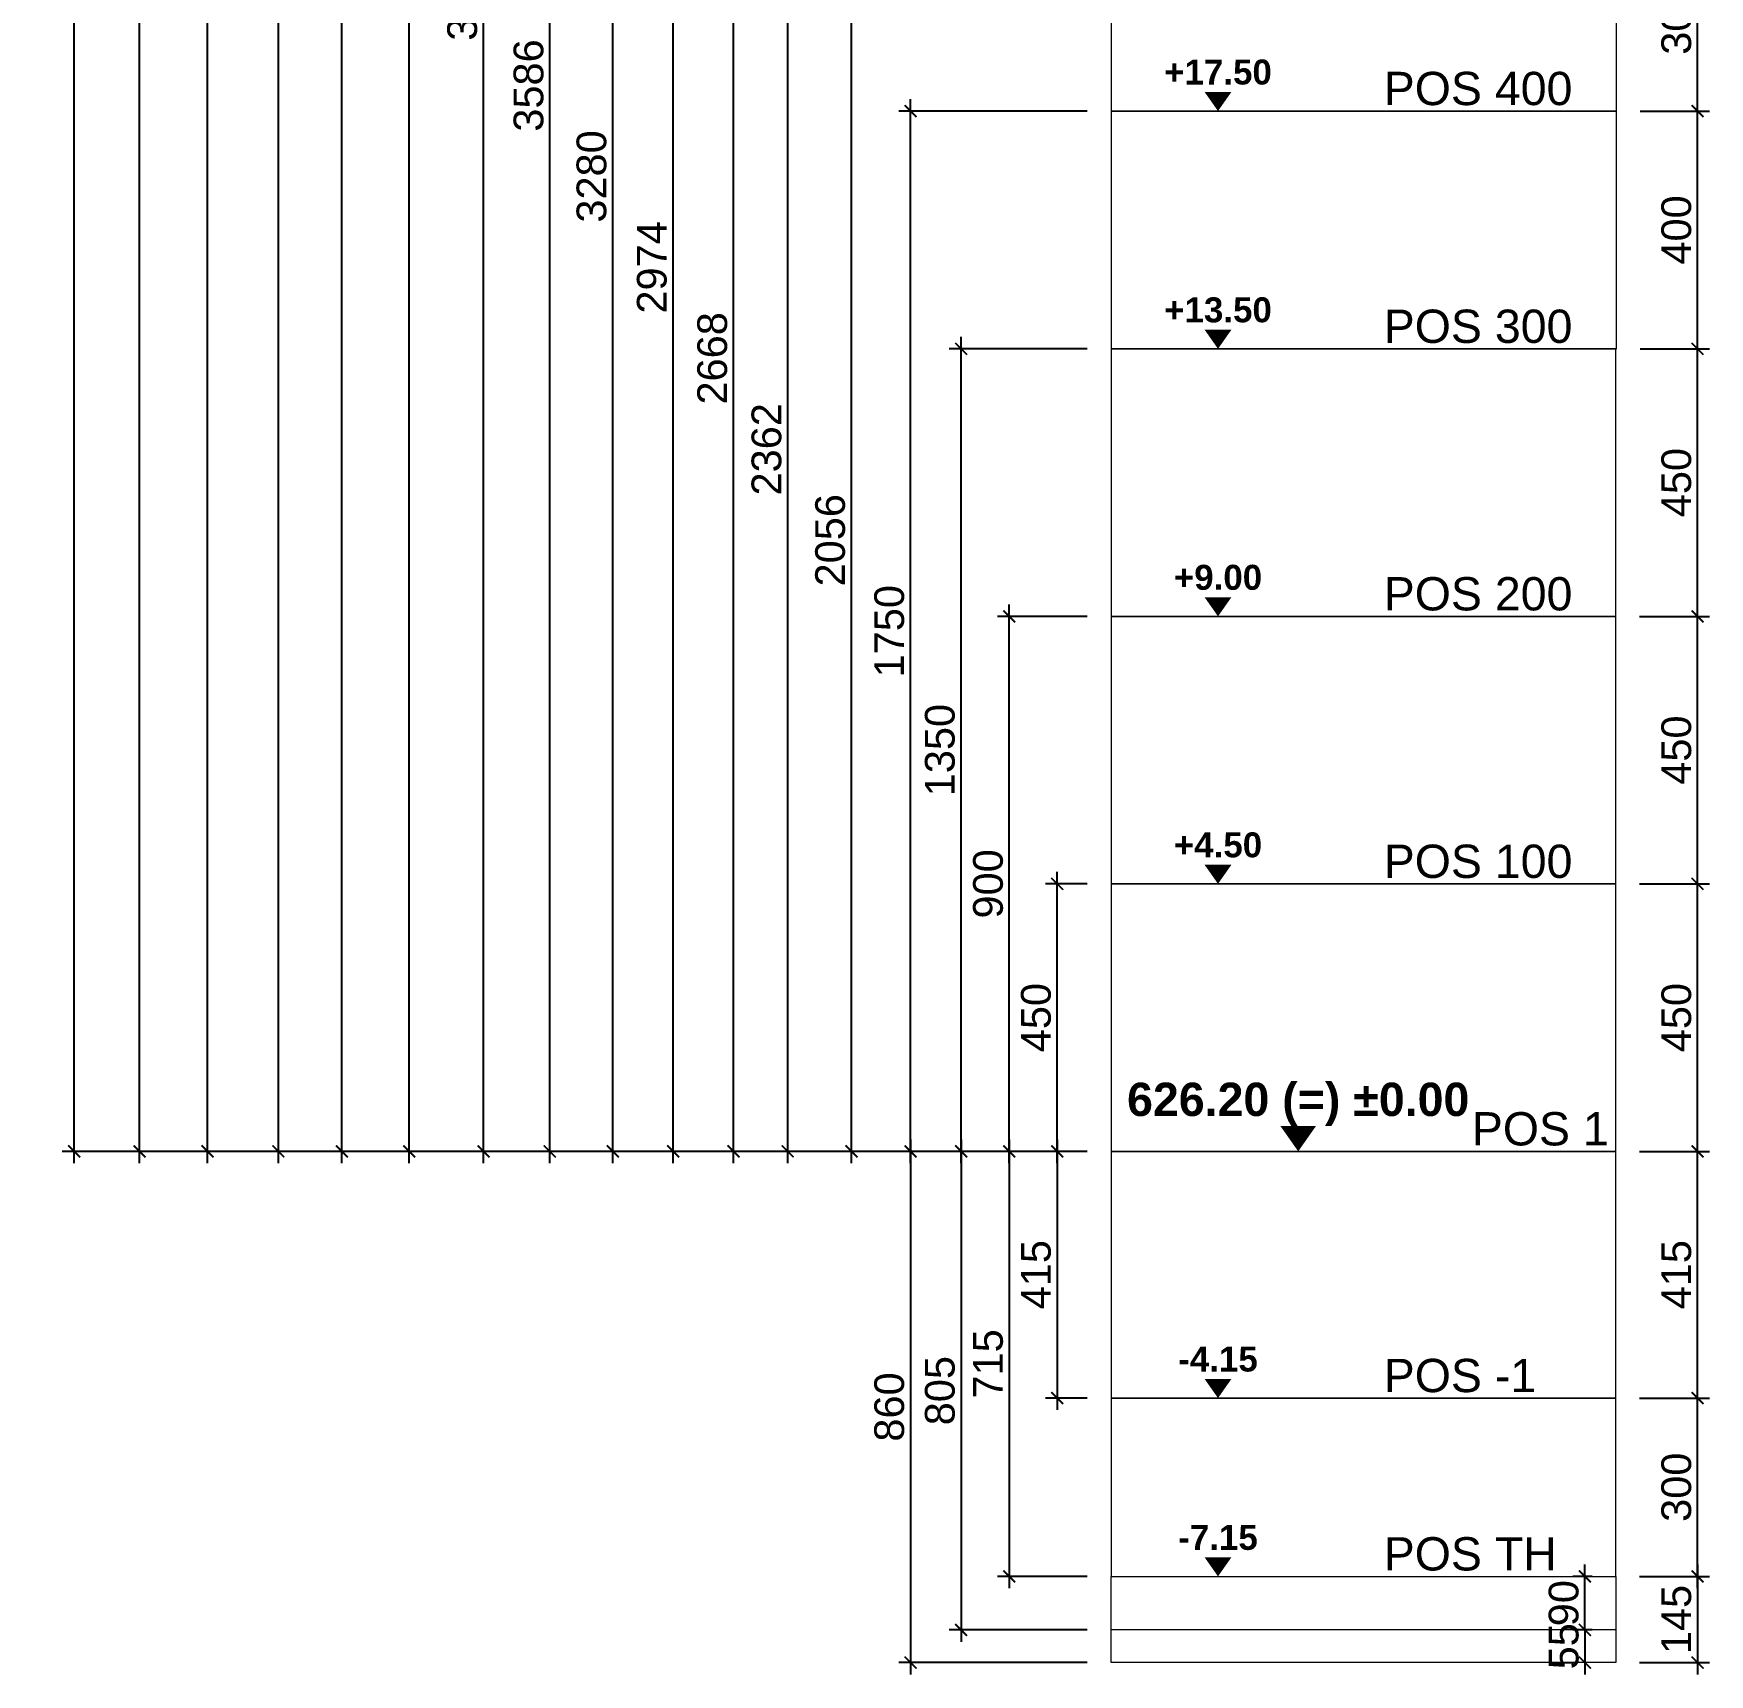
# Model space of a CAD drawing. Header units: centimetres. Extents: x 44492 to 51989, y -55338 to -48245.
# Drawn here: x 44492 to 47310, y -55089 to -52329 of the extents above; entities that cross this region are included whole.
import ezdxf
from ezdxf.enums import TextEntityAlignment as Align

# ---------------------------------------------------------------- set-up
doc = ezdxf.new("R2010")
doc.units = ezdxf.units.CM
doc.header["$LTSCALE"] = 50
doc.header["$MEASUREMENT"] = 0
doc.linetypes.add('CONTINU', pattern=[0])
doc.layers.get('0').update_dxf_attribs({"color": 8})
doc.layers.add('ACITOP', color=214, linetype='Continuous', lineweight=18)
for name, color, linetype in [('BETON COUPE', 3, 'CONTINU'), ('COTE 50ème', 1, 'Continuous'), ('NIVEAU', 170, 'Continuous'), ('text', 159, 'Continuous')]:
    doc.layers.add(name, color=color, linetype=linetype)
doc.styles.add('3.ABEA 1-50', font='arial.ttf', dxfattribs={"height": 12.5})
doc.styles.add('SMA_TEXT_1.200', font='arial.ttf', dxfattribs={"height": 50})
doc.styles.add('style2', font='arialbd.ttf', dxfattribs={"height": 20})
doc.dimstyles.new('SMA_1.200', dxfattribs={"dimscale": 20, "dimtxt": 50, "dimasz": 1, "dimexe": 1, "dimexo": 2, "dimgap": 0.5, "dimtad": 1, "dimdec": 1, "dimrnd": 0.5, "dimdsep": 46, "dimtxsty": 'SMA_TEXT_1.200', "dimblk": 'ARCHTICK', "dimcen": 10, "dimdle": 1, "dimadec": 0, "dimazin": 2, "dimtfac": 1, "dimtdec": 1, "dimtix": 1, "dimtmove": 2, "dimatfit": 3, "dimfxl": 1, "dimtolj": 1, "dimtzin": 0, "dimarcsym": 0})

# ---------------------------------------------------------------- blocks, each defined once
blk = doc.blocks.new('NIVEAU 50')
blk.add_lwpolyline([(0, 0, 0, 15, 0), (0, 10.68, 5, 5, 0)], format="xyseb")
blk = doc.blocks.new('_ArchTick')
at = {"color": 0, "linetype": 'ByBlock', "const_width": 0.15}
blk.add_lwpolyline([(-0.5, -0.5), (0.5, 0.5)], dxfattribs=at)
blk = doc.blocks.new('*D912')
at = {"layer": 'COTE 50ème', "color": 0, "lineweight": -2, "ltscale": 0.5, "transparency": 16777216}
for p, q in [((47192.9, -54624.5), (47310.4, -54624.5)), ((47290.4, -54944.5), (47290.4, -54604.5)), ((47192.9, -54924.5), (47310.4, -54924.5))]:
    blk.add_line(p, q, dxfattribs=at)
at = {"layer": 'Defpoints', "color": 0, "ltscale": 0.5, "transparency": 16777216}
for p in [(47152.9, -54624.5), (47290.4, -54624.5), (47152.9, -54924.5)]:
    blk.add_point(p, dxfattribs=at)
at = {"layer": 'COTE 50ème', "color": 0, "lineweight": -2, "ltscale": 0.5, "transparency": 16777216, "xscale": 20, "yscale": 20, "zscale": 20}
for p, rotation in [((47290.4, -54624.5), 90), ((47290.4, -54924.5), 270)]:
    blk.add_blockref('_ArchTick', p, dxfattribs=dict(at, rotation=rotation))
at = {"layer": 'COTE 50ème', "color": 0, "ltscale": 0.5, "transparency": 16777216, "insert": (47254.9, -54774.5), "char_height": 50, "attachment_point": 5, "rotation": 90, "style": 'SMA_TEXT_1.200'}
blk.add_mtext('\\A1;300', dxfattribs=at)
blk = doc.blocks.new('*D913')
at = {"layer": 'COTE 50ème', "color": 0, "lineweight": -2, "ltscale": 0.5, "transparency": 16777216}
for p, q in [((47290.4, -54644.5), (47290.4, -54189.5)), ((47192.9, -54209.5), (47310.4, -54209.5)), ((47192.9, -54624.5), (47310.4, -54624.5))]:
    blk.add_line(p, q, dxfattribs=at)
at = {"layer": 'Defpoints', "color": 0, "ltscale": 0.5, "transparency": 16777216}
for p in [(47152.9, -54209.5), (47290.4, -54209.5), (47152.9, -54624.5)]:
    blk.add_point(p, dxfattribs=at)
at = {"layer": 'COTE 50ème', "color": 0, "lineweight": -2, "ltscale": 0.5, "transparency": 16777216, "xscale": 20, "yscale": 20, "zscale": 20}
for p, rotation in [((47290.4, -54209.5), 90), ((47290.4, -54624.5), 270)]:
    blk.add_blockref('_ArchTick', p, dxfattribs=dict(at, rotation=rotation))
at = {"layer": 'COTE 50ème', "color": 0, "ltscale": 0.5, "transparency": 16777216, "insert": (47254.9, -54417), "char_height": 50, "attachment_point": 5, "rotation": 90, "style": 'SMA_TEXT_1.200'}
blk.add_mtext('\\A1;415', dxfattribs=at)
blk = doc.blocks.new('*D914')
at = {"layer": 'COTE 50ème', "color": 0, "lineweight": -2, "ltscale": 0.5, "transparency": 16777216}
for p, q in [((47290.4, -54229.5), (47290.4, -53739.5)), ((47192.9, -53759.5), (47310.4, -53759.5)), ((47192.9, -54209.5), (47310.4, -54209.5))]:
    blk.add_line(p, q, dxfattribs=at)
at = {"layer": 'Defpoints', "color": 0, "ltscale": 0.5, "transparency": 16777216}
for p in [(47152.9, -53759.5), (47290.4, -53759.5), (47152.9, -54209.5)]:
    blk.add_point(p, dxfattribs=at)
at = {"layer": 'COTE 50ème', "color": 0, "lineweight": -2, "ltscale": 0.5, "transparency": 16777216, "xscale": 20, "yscale": 20, "zscale": 20}
for p, rotation in [((47290.4, -53759.5), 90), ((47290.4, -54209.5), 270)]:
    blk.add_blockref('_ArchTick', p, dxfattribs=dict(at, rotation=rotation))
at = {"layer": 'COTE 50ème', "color": 0, "ltscale": 0.5, "transparency": 16777216, "insert": (47254.9, -53984.5), "char_height": 50, "attachment_point": 5, "rotation": 90, "style": 'SMA_TEXT_1.200'}
blk.add_mtext('\\A1;450', dxfattribs=at)
blk = doc.blocks.new('*D915')
at = {"layer": 'COTE 50ème', "color": 0, "lineweight": -2, "ltscale": 0.5, "transparency": 16777216}
for p, q in [((47290.4, -53779.5), (47290.4, -53289.5)), ((47192.9, -53309.5), (47310.4, -53309.5)), ((47192.9, -53759.5), (47310.4, -53759.5))]:
    blk.add_line(p, q, dxfattribs=at)
at = {"layer": 'Defpoints', "color": 0, "ltscale": 0.5, "transparency": 16777216}
for p in [(47152.9, -53309.5), (47290.4, -53309.5), (47152.9, -53759.5)]:
    blk.add_point(p, dxfattribs=at)
at = {"layer": 'COTE 50ème', "color": 0, "lineweight": -2, "ltscale": 0.5, "transparency": 16777216, "xscale": 20, "yscale": 20, "zscale": 20}
for p, rotation in [((47290.4, -53309.5), 90), ((47290.4, -53759.5), 270)]:
    blk.add_blockref('_ArchTick', p, dxfattribs=dict(at, rotation=rotation))
at = {"layer": 'COTE 50ème', "color": 0, "ltscale": 0.5, "transparency": 16777216, "insert": (47254.9, -53534.5), "char_height": 50, "attachment_point": 5, "rotation": 90, "style": 'SMA_TEXT_1.200'}
blk.add_mtext('\\A1;450', dxfattribs=at)
blk = doc.blocks.new('*D916')
at = {"layer": 'COTE 50ème', "color": 0, "lineweight": -2, "ltscale": 0.5, "transparency": 16777216}
for p, q in [((47290.4, -53329.5), (47290.4, -52839.5)), ((47193.9, -52859.5), (47310.4, -52859.5)), ((47192.9, -53309.5), (47310.4, -53309.5))]:
    blk.add_line(p, q, dxfattribs=at)
at = {"layer": 'Defpoints', "color": 0, "ltscale": 0.5, "transparency": 16777216}
for p in [(47153.9, -52859.5), (47290.4, -52859.5), (47152.9, -53309.5)]:
    blk.add_point(p, dxfattribs=at)
at = {"layer": 'COTE 50ème', "color": 0, "lineweight": -2, "ltscale": 0.5, "transparency": 16777216, "xscale": 20, "yscale": 20, "zscale": 20}
for p, rotation in [((47290.4, -52859.5), 90), ((47290.4, -53309.5), 270)]:
    blk.add_blockref('_ArchTick', p, dxfattribs=dict(at, rotation=rotation))
at = {"layer": 'COTE 50ème', "color": 0, "ltscale": 0.5, "transparency": 16777216, "insert": (47254.9, -53084.5), "char_height": 50, "attachment_point": 5, "rotation": 90, "style": 'SMA_TEXT_1.200'}
blk.add_mtext('\\A1;450', dxfattribs=at)
blk = doc.blocks.new('*D917')
at = {"layer": 'COTE 50ème', "color": 0, "lineweight": -2, "ltscale": 0.5, "transparency": 16777216}
for p, q in [((47290.4, -52879.5), (47290.4, -52439.5)), ((47193.9, -52459.5), (47310.4, -52459.5)), ((47193.9, -52859.5), (47310.4, -52859.5))]:
    blk.add_line(p, q, dxfattribs=at)
at = {"layer": 'Defpoints', "color": 0, "ltscale": 0.5, "transparency": 16777216}
for p in [(47153.9, -52459.5), (47290.4, -52459.5), (47153.9, -52859.5)]:
    blk.add_point(p, dxfattribs=at)
at = {"layer": 'COTE 50ème', "color": 0, "lineweight": -2, "ltscale": 0.5, "transparency": 16777216, "xscale": 20, "yscale": 20, "zscale": 20}
for p, rotation in [((47290.4, -52459.5), 90), ((47290.4, -52859.5), 270)]:
    blk.add_blockref('_ArchTick', p, dxfattribs=dict(at, rotation=rotation))
at = {"layer": 'COTE 50ème', "color": 0, "ltscale": 0.5, "transparency": 16777216, "insert": (47254.9, -52659.5), "char_height": 50, "attachment_point": 5, "rotation": 90, "style": 'SMA_TEXT_1.200'}
blk.add_mtext('\\A1;400', dxfattribs=at)
blk = doc.blocks.new('*D918')
at = {"layer": 'COTE 50ème', "color": 0, "lineweight": -2, "ltscale": 0.5, "transparency": 16777216}
for p, q in [((47290.4, -52479.5), (47290.4, -52133.5)), ((47193.9, -52153.5), (47310.4, -52153.5)), ((47193.9, -52459.5), (47310.4, -52459.5))]:
    blk.add_line(p, q, dxfattribs=at)
at = {"layer": 'Defpoints', "color": 0, "ltscale": 0.5, "transparency": 16777216}
for p in [(47153.9, -52153.5), (47290.4, -52153.5), (47153.9, -52459.5)]:
    blk.add_point(p, dxfattribs=at)
at = {"layer": 'COTE 50ème', "color": 0, "lineweight": -2, "ltscale": 0.5, "transparency": 16777216, "xscale": 20, "yscale": 20, "zscale": 20}
for p, rotation in [((47290.4, -52153.5), 90), ((47290.4, -52459.5), 270)]:
    blk.add_blockref('_ArchTick', p, dxfattribs=dict(at, rotation=rotation))
at = {"layer": 'COTE 50ème', "color": 0, "ltscale": 0.5, "transparency": 16777216, "insert": (47254.9, -52306.5), "char_height": 50, "attachment_point": 5, "rotation": 90, "style": 'SMA_TEXT_1.200'}
blk.add_mtext('\\A1;306', dxfattribs=at)
blk = doc.blocks.new('*D931')
at = {"layer": 'COTE 50ème', "color": 0, "lineweight": -2, "ltscale": 0.5, "transparency": 16777216}
for p, q in [((46213.5, -54189.5), (46213.5, -54644.5)), ((46264, -54209.5), (46193.5, -54209.5)), ((46264, -54624.5), (46193.5, -54624.5))]:
    blk.add_line(p, q, dxfattribs=at)
at = {"layer": 'Defpoints', "color": 0, "ltscale": 0.5, "transparency": 16777216}
for p in [(46304, -54209.5), (46213.5, -54624.5), (46304, -54624.5)]:
    blk.add_point(p, dxfattribs=at)
at = {"layer": 'COTE 50ème', "color": 0, "lineweight": -2, "ltscale": 0.5, "transparency": 16777216, "xscale": 20, "yscale": 20, "zscale": 20}
for p, rotation in [((46213.5, -54209.5), 90), ((46213.5, -54624.5), 270)]:
    blk.add_blockref('_ArchTick', p, dxfattribs=dict(at, rotation=rotation))
at = {"layer": 'COTE 50ème', "color": 0, "ltscale": 0.5, "transparency": 16777216, "insert": (46177.9, -54417), "char_height": 50, "attachment_point": 5, "rotation": 90, "style": 'SMA_TEXT_1.200'}
blk.add_mtext('\\A1;415', dxfattribs=at)
blk = doc.blocks.new('*D932')
at = {"layer": 'COTE 50ème', "color": 0, "lineweight": -2, "ltscale": 0.5, "transparency": 16777216}
for p, q in [((46132.8, -54189.5), (46132.8, -54944.5)), ((46264, -54209.5), (46112.8, -54209.5)), ((46264, -54924.5), (46112.8, -54924.5))]:
    blk.add_line(p, q, dxfattribs=at)
at = {"layer": 'Defpoints', "color": 0, "ltscale": 0.5, "transparency": 16777216}
for p in [(46304, -54209.5), (46132.8, -54924.5), (46304, -54924.5)]:
    blk.add_point(p, dxfattribs=at)
at = {"layer": 'COTE 50ème', "color": 0, "lineweight": -2, "ltscale": 0.5, "transparency": 16777216, "xscale": 20, "yscale": 20, "zscale": 20}
for p, rotation in [((46132.8, -54209.5), 90), ((46132.8, -54924.5), 270)]:
    blk.add_blockref('_ArchTick', p, dxfattribs=dict(at, rotation=rotation))
at = {"layer": 'COTE 50ème', "color": 0, "ltscale": 0.5, "transparency": 16777216, "insert": (46097.3, -54567), "char_height": 50, "attachment_point": 5, "rotation": 90, "style": 'SMA_TEXT_1.200'}
blk.add_mtext('\\A1;715', dxfattribs=at)
blk = doc.blocks.new('*D933')
at = {"layer": 'COTE 50ème', "color": 0, "lineweight": -2, "ltscale": 0.5, "transparency": 16777216}
for p, q in [((45966.8, -54189.5), (45966.8, -55089.5)), ((46264, -54209.5), (45946.8, -54209.5)), ((46264, -55069.5), (45946.8, -55069.5))]:
    blk.add_line(p, q, dxfattribs=at)
at = {"layer": 'Defpoints', "color": 0, "ltscale": 0.5, "transparency": 16777216}
for p in [(46304, -54209.5), (45966.8, -55069.5), (46304, -55069.5)]:
    blk.add_point(p, dxfattribs=at)
at = {"layer": 'COTE 50ème', "color": 0, "lineweight": -2, "ltscale": 0.5, "transparency": 16777216, "xscale": 20, "yscale": 20, "zscale": 20}
for p, rotation in [((45966.8, -54209.5), 90), ((45966.8, -55069.5), 270)]:
    blk.add_blockref('_ArchTick', p, dxfattribs=dict(at, rotation=rotation))
at = {"layer": 'COTE 50ème', "color": 0, "ltscale": 0.5, "transparency": 16777216, "insert": (45931.2, -54639.5), "char_height": 50, "attachment_point": 5, "rotation": 90, "style": 'SMA_TEXT_1.200'}
blk.add_mtext('\\A1;860', dxfattribs=at)
blk = doc.blocks.new('*D934')
at = {"layer": 'COTE 50ème', "color": 0, "lineweight": -2, "ltscale": 0.5, "transparency": 16777216}
for p, q in [((47290.4, -54904.5), (47290.4, -55089.5)), ((47192.9, -54924.5), (47310.4, -54924.5)), ((47192.9, -55069.5), (47310.4, -55069.5))]:
    blk.add_line(p, q, dxfattribs=at)
at = {"layer": 'Defpoints', "color": 0, "ltscale": 0.5, "transparency": 16777216}
for p in [(47152.9, -54924.5), (47152.9, -55069.5), (47290.4, -55069.5)]:
    blk.add_point(p, dxfattribs=at)
at = {"layer": 'COTE 50ème', "color": 0, "lineweight": -2, "ltscale": 0.5, "transparency": 16777216, "xscale": 20, "yscale": 20, "zscale": 20}
for p, rotation in [((47290.4, -54924.5), 90), ((47290.4, -55069.5), 270)]:
    blk.add_blockref('_ArchTick', p, dxfattribs=dict(at, rotation=rotation))
at = {"layer": 'COTE 50ème', "color": 0, "ltscale": 0.5, "transparency": 16777216, "insert": (47254.9, -54997), "char_height": 50, "attachment_point": 5, "rotation": 90, "style": 'SMA_TEXT_1.200'}
blk.add_mtext('\\A1;145', dxfattribs=at)
blk = doc.blocks.new('*D935')
at = {"layer": 'COTE 50ème', "color": 0, "lineweight": -2, "ltscale": 0.5, "transparency": 16777216}
for p, q in [((47100.9, -54924.5), (47100.9, -54904.5)), ((47112.9, -54924.5), (47080.9, -54924.5)), ((47100.9, -55014.5), (47100.9, -54924.5)), ((47112.9, -55014.5), (47080.9, -55014.5)), ((47100.9, -55014.5), (47100.9, -55034.5))]:
    blk.add_line(p, q, dxfattribs=at)
at = {"layer": 'Defpoints', "color": 0, "ltscale": 0.5, "transparency": 16777216}
for p in [(47100.9, -54924.5), (47152.9, -54924.5), (47152.9, -55014.5)]:
    blk.add_point(p, dxfattribs=at)
at = {"layer": 'COTE 50ème', "color": 0, "lineweight": -2, "ltscale": 0.5, "transparency": 16777216, "xscale": 20, "yscale": 20, "zscale": 20}
for p, rotation in [((47100.9, -54924.5), 270), ((47100.9, -55014.5), 90)]:
    blk.add_blockref('_ArchTick', p, dxfattribs=dict(at, rotation=rotation))
at = {"layer": 'COTE 50ème', "color": 0, "ltscale": 0.5, "transparency": 16777216, "insert": (47065.4, -54969.5), "char_height": 50, "attachment_point": 5, "rotation": 90, "style": 'SMA_TEXT_1.200'}
blk.add_mtext('\\A1;90', dxfattribs=at)
blk = doc.blocks.new('*D936')
at = {"layer": 'COTE 50ème', "color": 0, "lineweight": -2, "ltscale": 0.5, "transparency": 16777216}
for p, q in [((46051.9, -54189.5), (46051.9, -55034.5)), ((46264, -54209.5), (46031.9, -54209.5)), ((46264, -55014.5), (46031.9, -55014.5))]:
    blk.add_line(p, q, dxfattribs=at)
at = {"layer": 'Defpoints', "color": 0, "ltscale": 0.5, "transparency": 16777216}
for p in [(46304, -54209.5), (46051.9, -55014.5), (46304, -55014.5)]:
    blk.add_point(p, dxfattribs=at)
at = {"layer": 'COTE 50ème', "color": 0, "lineweight": -2, "ltscale": 0.5, "transparency": 16777216, "xscale": 20, "yscale": 20, "zscale": 20}
for p, rotation in [((46051.9, -54209.5), 90), ((46051.9, -55014.5), 270)]:
    blk.add_blockref('_ArchTick', p, dxfattribs=dict(at, rotation=rotation))
at = {"layer": 'COTE 50ème', "color": 0, "ltscale": 0.5, "transparency": 16777216, "insert": (46016.3, -54612), "char_height": 50, "attachment_point": 5, "rotation": 90, "style": 'SMA_TEXT_1.200'}
blk.add_mtext('\\A1;805', dxfattribs=at)
blk = doc.blocks.new('*D937')
at = {"layer": 'COTE 50ème', "color": 0, "lineweight": -2, "ltscale": 0.5, "transparency": 16777216}
for p, q in [((46213.5, -54229.5), (46213.5, -53739.5)), ((46264, -53759.5), (46193.5, -53759.5)), ((46264, -54209.5), (46193.5, -54209.5))]:
    blk.add_line(p, q, dxfattribs=at)
at = {"layer": 'Defpoints', "color": 0, "ltscale": 0.5, "transparency": 16777216}
for p in [(46213.5, -53759.5), (46304, -53759.5), (46304, -54209.5)]:
    blk.add_point(p, dxfattribs=at)
at = {"layer": 'COTE 50ème', "color": 0, "lineweight": -2, "ltscale": 0.5, "transparency": 16777216, "xscale": 20, "yscale": 20, "zscale": 20}
for p, rotation in [((46213.5, -53759.5), 90), ((46213.5, -54209.5), 270)]:
    blk.add_blockref('_ArchTick', p, dxfattribs=dict(at, rotation=rotation))
at = {"layer": 'COTE 50ème', "color": 0, "ltscale": 0.5, "transparency": 16777216, "insert": (46177.9, -53984.5), "char_height": 50, "attachment_point": 5, "rotation": 90, "style": 'SMA_TEXT_1.200'}
blk.add_mtext('\\A1;450', dxfattribs=at)
blk = doc.blocks.new('*D938')
at = {"layer": 'COTE 50ème', "color": 0, "lineweight": -2, "ltscale": 0.5, "transparency": 16777216}
for p, q in [((46132.8, -54229.5), (46132.8, -53289.5)), ((46264, -53309.5), (46112.8, -53309.5)), ((46264, -54209.5), (46112.8, -54209.5))]:
    blk.add_line(p, q, dxfattribs=at)
at = {"layer": 'Defpoints', "color": 0, "ltscale": 0.5, "transparency": 16777216}
for p in [(46132.8, -53309.5), (46304, -53309.5), (46304, -54209.5)]:
    blk.add_point(p, dxfattribs=at)
at = {"layer": 'COTE 50ème', "color": 0, "lineweight": -2, "ltscale": 0.5, "transparency": 16777216, "xscale": 20, "yscale": 20, "zscale": 20}
for p, rotation in [((46132.8, -53309.5), 90), ((46132.8, -54209.5), 270)]:
    blk.add_blockref('_ArchTick', p, dxfattribs=dict(at, rotation=rotation))
at = {"layer": 'COTE 50ème', "color": 0, "ltscale": 0.5, "transparency": 16777216, "insert": (46097.3, -53759.5), "char_height": 50, "attachment_point": 5, "rotation": 90, "style": 'SMA_TEXT_1.200'}
blk.add_mtext('\\A1;900', dxfattribs=at)
blk = doc.blocks.new('*D939')
at = {"layer": 'COTE 50ème', "color": 0, "lineweight": -2, "ltscale": 0.5, "transparency": 16777216}
for p, q in [((46051.9, -54229.5), (46051.9, -52839.5)), ((46264, -52859.5), (46031.9, -52859.5)), ((46264, -54209.5), (46031.9, -54209.5))]:
    blk.add_line(p, q, dxfattribs=at)
at = {"layer": 'Defpoints', "color": 0, "ltscale": 0.5, "transparency": 16777216}
for p in [(46051.9, -52859.5), (46304, -52859.5), (46304, -54209.5)]:
    blk.add_point(p, dxfattribs=at)
at = {"layer": 'COTE 50ème', "color": 0, "lineweight": -2, "ltscale": 0.5, "transparency": 16777216, "xscale": 20, "yscale": 20, "zscale": 20}
for p, rotation in [((46051.9, -52859.5), 90), ((46051.9, -54209.5), 270)]:
    blk.add_blockref('_ArchTick', p, dxfattribs=dict(at, rotation=rotation))
at = {"layer": 'COTE 50ème', "color": 0, "ltscale": 0.5, "transparency": 16777216, "insert": (46016.3, -53534.5), "char_height": 50, "attachment_point": 5, "rotation": 90, "style": 'SMA_TEXT_1.200'}
blk.add_mtext('\\A1;1350', dxfattribs=at)
blk = doc.blocks.new('*D940')
at = {"layer": 'COTE 50ème', "color": 0, "lineweight": -2, "ltscale": 0.5, "transparency": 16777216}
for p, q in [((45966.8, -54229.5), (45966.8, -52439.5)), ((46264, -52459.5), (45946.8, -52459.5)), ((46264, -54209.5), (45946.8, -54209.5))]:
    blk.add_line(p, q, dxfattribs=at)
at = {"layer": 'Defpoints', "color": 0, "ltscale": 0.5, "transparency": 16777216}
for p in [(45966.8, -52459.5), (46304, -52459.5), (46304, -54209.5)]:
    blk.add_point(p, dxfattribs=at)
at = {"layer": 'COTE 50ème', "color": 0, "lineweight": -2, "ltscale": 0.5, "transparency": 16777216, "xscale": 20, "yscale": 20, "zscale": 20}
for p, rotation in [((45966.8, -52459.5), 90), ((45966.8, -54209.5), 270)]:
    blk.add_blockref('_ArchTick', p, dxfattribs=dict(at, rotation=rotation))
at = {"layer": 'COTE 50ème', "color": 0, "ltscale": 0.5, "transparency": 16777216, "insert": (45931.2, -53334.5), "char_height": 50, "attachment_point": 5, "rotation": 90, "style": 'SMA_TEXT_1.200'}
blk.add_mtext('\\A1;1750', dxfattribs=at)
blk = doc.blocks.new('*D941')
at = {"layer": 'COTE 50ème', "color": 0, "lineweight": -2, "ltscale": 0.5, "transparency": 16777216}
for p, q in [((45867.4, -54229.5), (45867.4, -52133.5)), ((46264, -52153.5), (45847.4, -52153.5)), ((46264, -54209.5), (45847.4, -54209.5))]:
    blk.add_line(p, q, dxfattribs=at)
at = {"layer": 'Defpoints', "color": 0, "ltscale": 0.5, "transparency": 16777216}
for p in [(45867.4, -52153.5), (46304, -52153.5), (46304, -54209.5)]:
    blk.add_point(p, dxfattribs=at)
at = {"layer": 'COTE 50ème', "color": 0, "lineweight": -2, "ltscale": 0.5, "transparency": 16777216, "xscale": 20, "yscale": 20, "zscale": 20}
for p, rotation in [((45867.4, -52153.5), 90), ((45867.4, -54209.5), 270)]:
    blk.add_blockref('_ArchTick', p, dxfattribs=dict(at, rotation=rotation))
at = {"layer": 'COTE 50ème', "color": 0, "ltscale": 0.5, "transparency": 16777216, "insert": (45831.8, -53181.5), "char_height": 50, "attachment_point": 5, "rotation": 90, "style": 'SMA_TEXT_1.200'}
blk.add_mtext('\\A1;2056', dxfattribs=at)
blk = doc.blocks.new('*D942')
at = {"layer": 'COTE 50ème', "color": 0, "lineweight": -2, "ltscale": 0.5, "transparency": 16777216}
for p, q in [((45760.2, -54229.5), (45760.2, -51827.5)), ((46264, -51847.5), (45740.2, -51847.5)), ((46264, -54209.5), (45740.2, -54209.5))]:
    blk.add_line(p, q, dxfattribs=at)
at = {"layer": 'Defpoints', "color": 0, "ltscale": 0.5, "transparency": 16777216}
for p in [(45760.2, -51847.5), (46304, -51847.5), (46304, -54209.5)]:
    blk.add_point(p, dxfattribs=at)
at = {"layer": 'COTE 50ème', "color": 0, "lineweight": -2, "ltscale": 0.5, "transparency": 16777216, "xscale": 20, "yscale": 20, "zscale": 20}
for p, rotation in [((45760.2, -51847.5), 90), ((45760.2, -54209.5), 270)]:
    blk.add_blockref('_ArchTick', p, dxfattribs=dict(at, rotation=rotation))
at = {"layer": 'COTE 50ème', "color": 0, "ltscale": 0.5, "transparency": 16777216, "insert": (45724.7, -53028.5), "char_height": 50, "attachment_point": 5, "rotation": 90, "style": 'SMA_TEXT_1.200'}
blk.add_mtext('\\A1;2362', dxfattribs=at)
blk = doc.blocks.new('*D943')
at = {"layer": 'COTE 50ème', "color": 0, "lineweight": -2, "ltscale": 0.5, "transparency": 16777216}
for p, q in [((45669, -54229.5), (45669, -51521.5)), ((46264, -51541.5), (45649, -51541.5)), ((46264, -54209.5), (45649, -54209.5))]:
    blk.add_line(p, q, dxfattribs=at)
at = {"layer": 'Defpoints', "color": 0, "ltscale": 0.5, "transparency": 16777216}
for p in [(45669, -51541.5), (46304, -51541.5), (46304, -54209.5)]:
    blk.add_point(p, dxfattribs=at)
at = {"layer": 'COTE 50ème', "color": 0, "lineweight": -2, "ltscale": 0.5, "transparency": 16777216, "xscale": 20, "yscale": 20, "zscale": 20}
for p, rotation in [((45669, -51541.5), 90), ((45669, -54209.5), 270)]:
    blk.add_blockref('_ArchTick', p, dxfattribs=dict(at, rotation=rotation))
at = {"layer": 'COTE 50ème', "color": 0, "ltscale": 0.5, "transparency": 16777216, "insert": (45633.5, -52875.5), "char_height": 50, "attachment_point": 5, "rotation": 90, "style": 'SMA_TEXT_1.200'}
blk.add_mtext('\\A1;2668', dxfattribs=at)
blk = doc.blocks.new('*D944')
at = {"layer": 'COTE 50ème', "color": 0, "lineweight": -2, "ltscale": 0.5, "transparency": 16777216}
for p, q in [((45567.5, -54229.5), (45567.5, -51215.5)), ((46264, -51235.5), (45547.5, -51235.5)), ((46264, -54209.5), (45547.5, -54209.5))]:
    blk.add_line(p, q, dxfattribs=at)
at = {"layer": 'Defpoints', "color": 0, "ltscale": 0.5, "transparency": 16777216}
for p in [(45567.5, -51235.5), (46304, -51235.5), (46304, -54209.5)]:
    blk.add_point(p, dxfattribs=at)
at = {"layer": 'COTE 50ème', "color": 0, "lineweight": -2, "ltscale": 0.5, "transparency": 16777216, "xscale": 20, "yscale": 20, "zscale": 20}
for p, rotation in [((45567.5, -51235.5), 90), ((45567.5, -54209.5), 270)]:
    blk.add_blockref('_ArchTick', p, dxfattribs=dict(at, rotation=rotation))
at = {"layer": 'COTE 50ème', "color": 0, "ltscale": 0.5, "transparency": 16777216, "insert": (45531.9, -52722.5), "char_height": 50, "attachment_point": 5, "rotation": 90, "style": 'SMA_TEXT_1.200'}
blk.add_mtext('\\A1;2974', dxfattribs=at)
blk = doc.blocks.new('*D945')
at = {"layer": 'COTE 50ème', "color": 0, "lineweight": -2, "ltscale": 0.5, "transparency": 16777216}
for p, q in [((46264, -50929.5), (45446, -50929.5)), ((45466, -54229.5), (45466, -50909.5)), ((46264, -54209.5), (45446, -54209.5))]:
    blk.add_line(p, q, dxfattribs=at)
at = {"layer": 'Defpoints', "color": 0, "ltscale": 0.5, "transparency": 16777216}
for p in [(45466, -50929.5), (46304, -50929.5), (46304, -54209.5)]:
    blk.add_point(p, dxfattribs=at)
at = {"layer": 'COTE 50ème', "color": 0, "lineweight": -2, "ltscale": 0.5, "transparency": 16777216, "xscale": 20, "yscale": 20, "zscale": 20}
for p, rotation in [((45466, -50929.5), 90), ((45466, -54209.5), 270)]:
    blk.add_blockref('_ArchTick', p, dxfattribs=dict(at, rotation=rotation))
at = {"layer": 'COTE 50ème', "color": 0, "ltscale": 0.5, "transparency": 16777216, "insert": (45430.4, -52569.5), "char_height": 50, "attachment_point": 5, "rotation": 90, "style": 'SMA_TEXT_1.200'}
blk.add_mtext('\\A1;3280', dxfattribs=at)
blk = doc.blocks.new('*D946')
at = {"layer": 'COTE 50ème', "color": 0, "lineweight": -2, "ltscale": 0.5, "transparency": 16777216}
for p, q in [((46264, -50623.5), (45340, -50623.5)), ((45360, -54229.5), (45360, -50603.5)), ((46264, -54209.5), (45340, -54209.5))]:
    blk.add_line(p, q, dxfattribs=at)
at = {"layer": 'Defpoints', "color": 0, "ltscale": 0.5, "transparency": 16777216}
for p in [(45360, -50623.5), (46304, -50623.5), (46304, -54209.5)]:
    blk.add_point(p, dxfattribs=at)
at = {"layer": 'COTE 50ème', "color": 0, "lineweight": -2, "ltscale": 0.5, "transparency": 16777216, "xscale": 20, "yscale": 20, "zscale": 20}
for p, rotation in [((45360, -50623.5), 90), ((45360, -54209.5), 270)]:
    blk.add_blockref('_ArchTick', p, dxfattribs=dict(at, rotation=rotation))
at = {"layer": 'COTE 50ème', "color": 0, "ltscale": 0.5, "transparency": 16777216, "insert": (45324.5, -52416.5), "char_height": 50, "attachment_point": 5, "rotation": 90, "style": 'SMA_TEXT_1.200'}
blk.add_mtext('\\A1;3586', dxfattribs=at)
blk = doc.blocks.new('*D947')
at = {"layer": 'COTE 50ème', "color": 0, "lineweight": -2, "ltscale": 0.5, "transparency": 16777216}
for p, q in [((45248.6, -54229.5), (45248.6, -50297.5)), ((46264, -50317.5), (45228.6, -50317.5)), ((46264, -54209.5), (45228.6, -54209.5))]:
    blk.add_line(p, q, dxfattribs=at)
at = {"layer": 'Defpoints', "color": 0, "ltscale": 0.5, "transparency": 16777216}
for p in [(45248.6, -50317.5), (46304, -50317.5), (46304, -54209.5)]:
    blk.add_point(p, dxfattribs=at)
at = {"layer": 'COTE 50ème', "color": 0, "lineweight": -2, "ltscale": 0.5, "transparency": 16777216, "xscale": 20, "yscale": 20, "zscale": 20}
for p, rotation in [((45248.6, -50317.5), 90), ((45248.6, -54209.5), 270)]:
    blk.add_blockref('_ArchTick', p, dxfattribs=dict(at, rotation=rotation))
at = {"layer": 'COTE 50ème', "color": 0, "ltscale": 0.5, "transparency": 16777216, "insert": (45213, -52263.5), "char_height": 50, "attachment_point": 5, "rotation": 90, "style": 'SMA_TEXT_1.200'}
blk.add_mtext('\\A1;3892', dxfattribs=at)
blk = doc.blocks.new('*D948')
at = {"layer": 'COTE 50ème', "color": 0, "lineweight": -2, "ltscale": 0.5, "transparency": 16777216}
for p, q in [((45123.7, -54229.5), (45123.7, -49991.5)), ((46264, -50011.5), (45103.7, -50011.5)), ((46264, -54209.5), (45103.7, -54209.5))]:
    blk.add_line(p, q, dxfattribs=at)
at = {"layer": 'Defpoints', "color": 0, "ltscale": 0.5, "transparency": 16777216}
for p in [(45123.7, -50011.5), (46304, -50011.5), (46304, -54209.5)]:
    blk.add_point(p, dxfattribs=at)
at = {"layer": 'COTE 50ème', "color": 0, "lineweight": -2, "ltscale": 0.5, "transparency": 16777216, "xscale": 20, "yscale": 20, "zscale": 20}
for p, rotation in [((45123.7, -50011.5), 90), ((45123.7, -54209.5), 270)]:
    blk.add_blockref('_ArchTick', p, dxfattribs=dict(at, rotation=rotation))
at = {"layer": 'COTE 50ème', "color": 0, "ltscale": 0.5, "transparency": 16777216, "insert": (45088.2, -52110.5), "char_height": 50, "attachment_point": 5, "rotation": 90, "style": 'SMA_TEXT_1.200'}
blk.add_mtext('\\A1;4198', dxfattribs=at)
blk = doc.blocks.new('*D949')
at = {"layer": 'COTE 50ème', "color": 0, "lineweight": -2, "ltscale": 0.5, "transparency": 16777216}
for p, q in [((45010.5, -54229.5), (45010.5, -49685.5)), ((46264, -49705.5), (44990.5, -49705.5)), ((46264, -54209.5), (44990.5, -54209.5))]:
    blk.add_line(p, q, dxfattribs=at)
at = {"layer": 'Defpoints', "color": 0, "ltscale": 0.5, "transparency": 16777216}
for p in [(45010.5, -49705.5), (46304, -49705.5), (46304, -54209.5)]:
    blk.add_point(p, dxfattribs=at)
at = {"layer": 'COTE 50ème', "color": 0, "lineweight": -2, "ltscale": 0.5, "transparency": 16777216, "xscale": 20, "yscale": 20, "zscale": 20}
for p, rotation in [((45010.5, -49705.5), 90), ((45010.5, -54209.5), 270)]:
    blk.add_blockref('_ArchTick', p, dxfattribs=dict(at, rotation=rotation))
at = {"layer": 'COTE 50ème', "color": 0, "ltscale": 0.5, "transparency": 16777216, "insert": (44975, -51957.5), "char_height": 50, "attachment_point": 5, "rotation": 90, "style": 'SMA_TEXT_1.200'}
blk.add_mtext('\\A1;4504', dxfattribs=at)
blk = doc.blocks.new('*D950')
at = {"layer": 'COTE 50ème', "color": 0, "lineweight": -2, "ltscale": 0.5, "transparency": 16777216}
for p, q in [((44903.5, -54229.5), (44903.5, -49343.5)), ((46264, -49363.5), (44883.5, -49363.5)), ((46264, -54209.5), (44883.5, -54209.5))]:
    blk.add_line(p, q, dxfattribs=at)
at = {"layer": 'Defpoints', "color": 0, "ltscale": 0.5, "transparency": 16777216}
for p in [(44903.5, -49363.5), (46304, -49363.5), (46304, -54209.5)]:
    blk.add_point(p, dxfattribs=at)
at = {"layer": 'COTE 50ème', "color": 0, "lineweight": -2, "ltscale": 0.5, "transparency": 16777216, "xscale": 20, "yscale": 20, "zscale": 20}
for p, rotation in [((44903.5, -49363.5), 90), ((44903.5, -54209.5), 270)]:
    blk.add_blockref('_ArchTick', p, dxfattribs=dict(at, rotation=rotation))
at = {"layer": 'COTE 50ème', "color": 0, "ltscale": 0.5, "transparency": 16777216, "insert": (44868, -51786.5), "char_height": 50, "attachment_point": 5, "rotation": 90, "style": 'SMA_TEXT_1.200'}
blk.add_mtext('\\A1;4846', dxfattribs=at)
blk = doc.blocks.new('*D951')
at = {"layer": 'COTE 50ème', "color": 0, "lineweight": -2, "ltscale": 0.5, "transparency": 16777216}
for p, q in [((44784.3, -54229.5), (44784.3, -49001.5)), ((46264, -49021.5), (44764.3, -49021.5)), ((46264, -54209.5), (44764.3, -54209.5))]:
    blk.add_line(p, q, dxfattribs=at)
at = {"layer": 'Defpoints', "color": 0, "ltscale": 0.5, "transparency": 16777216}
for p in [(44784.3, -49021.5), (46304, -49021.5), (46304, -54209.5)]:
    blk.add_point(p, dxfattribs=at)
at = {"layer": 'COTE 50ème', "color": 0, "lineweight": -2, "ltscale": 0.5, "transparency": 16777216, "xscale": 20, "yscale": 20, "zscale": 20}
for p, rotation in [((44784.3, -49021.5), 90), ((44784.3, -54209.5), 270)]:
    blk.add_blockref('_ArchTick', p, dxfattribs=dict(at, rotation=rotation))
at = {"layer": 'COTE 50ème', "color": 0, "ltscale": 0.5, "transparency": 16777216, "insert": (44748.7, -51615.5), "char_height": 50, "attachment_point": 5, "rotation": 90, "style": 'SMA_TEXT_1.200'}
blk.add_mtext('\\A1;5188', dxfattribs=at)
blk = doc.blocks.new('*D952')
at = {"layer": 'COTE 50ème', "color": 0, "lineweight": -2, "ltscale": 0.5, "transparency": 16777216}
for p, q in [((44670.2, -54229.5), (44670.2, -48659.5)), ((46264, -48679.5), (44650.2, -48679.5)), ((46264, -54209.5), (44650.2, -54209.5))]:
    blk.add_line(p, q, dxfattribs=at)
at = {"layer": 'Defpoints', "color": 0, "ltscale": 0.5, "transparency": 16777216}
for p in [(44670.2, -48679.5), (46304, -48679.5), (46304, -54209.5)]:
    blk.add_point(p, dxfattribs=at)
at = {"layer": 'COTE 50ème', "color": 0, "lineweight": -2, "ltscale": 0.5, "transparency": 16777216, "xscale": 20, "yscale": 20, "zscale": 20}
for p, rotation in [((44670.2, -48679.5), 90), ((44670.2, -54209.5), 270)]:
    blk.add_blockref('_ArchTick', p, dxfattribs=dict(at, rotation=rotation))
at = {"layer": 'COTE 50ème', "color": 0, "ltscale": 0.5, "transparency": 16777216, "insert": (44634.6, -51444.5), "char_height": 50, "attachment_point": 5, "rotation": 90, "style": 'SMA_TEXT_1.200'}
blk.add_mtext('\\A1;5530', dxfattribs=at)
blk = doc.blocks.new('*D953')
at = {"layer": 'COTE 50ème', "color": 0, "lineweight": -2, "ltscale": 0.5, "transparency": 16777216}
for p, q in [((44560.1, -54229.5), (44560.1, -48353.5)), ((46352.4, -48373.5), (44540.1, -48373.5)), ((46264, -54209.5), (44540.1, -54209.5))]:
    blk.add_line(p, q, dxfattribs=at)
at = {"layer": 'Defpoints', "color": 0, "ltscale": 0.5, "transparency": 16777216}
for p in [(44560.1, -48373.5), (46392.4, -48373.5), (46304, -54209.5)]:
    blk.add_point(p, dxfattribs=at)
at = {"layer": 'COTE 50ème', "color": 0, "lineweight": -2, "ltscale": 0.5, "transparency": 16777216, "xscale": 20, "yscale": 20, "zscale": 20}
for p, rotation in [((44560.1, -48373.5), 90), ((44560.1, -54209.5), 270)]:
    blk.add_blockref('_ArchTick', p, dxfattribs=dict(at, rotation=rotation))
at = {"layer": 'COTE 50ème', "color": 0, "ltscale": 0.5, "transparency": 16777216, "insert": (44524.6, -51291.5), "char_height": 50, "attachment_point": 5, "rotation": 90, "style": 'SMA_TEXT_1.200'}
blk.add_mtext('\\A1;5836', dxfattribs=at)
blk = doc.blocks.new('*D957')
at = {"layer": 'COTE 50ème', "color": 0, "lineweight": -2, "ltscale": 0.5, "transparency": 16777216}
for p, q in [((47112.9, -55014.5), (47080.9, -55014.5)), ((47100.9, -55014.5), (47100.9, -54994.5)), ((47100.9, -55014.5), (47100.9, -55069.5)), ((47065, -55069.5), (47080.9, -55069.5)), ((47100.9, -55069.5), (47100.9, -55089.5))]:
    blk.add_line(p, q, dxfattribs=at)
at = {"layer": 'Defpoints', "color": 0, "ltscale": 0.5, "transparency": 16777216}
for p in [(47152.9, -55014.5), (47100.9, -55069.5), (47105, -55069.5)]:
    blk.add_point(p, dxfattribs=at)
at = {"layer": 'COTE 50ème', "color": 0, "lineweight": -2, "ltscale": 0.5, "transparency": 16777216, "xscale": 20, "yscale": 20, "zscale": 20}
for p, rotation in [((47100.9, -55014.5), 270), ((47100.9, -55069.5), 90)]:
    blk.add_blockref('_ArchTick', p, dxfattribs=dict(at, rotation=rotation))
at = {"layer": 'COTE 50ème', "color": 0, "ltscale": 0.5, "transparency": 16777216, "insert": (47065.5, -55042), "char_height": 50, "attachment_point": 5, "rotation": 90, "style": 'SMA_TEXT_1.200'}
blk.add_mtext('\\A1;55', dxfattribs=at)

msp = doc.modelspace()

# ---------------------------------------------------------------- linework, layer by layer
at = {"layer": 'BETON COUPE', "lineweight": 5, "ltscale": 0.5}
for points in [[(47153.91, -52153.47), (46303.98, -52153.47), (46303.98, -52459.47), (47153.91, -52459.47)], [(47153.91, -52459.47), (46303.98, -52459.47), (46303.98, -52859.47), (47153.91, -52859.47)], [(47152.91, -52859.47), (46303.98, -52859.47), (46303.98, -53309.47), (47152.91, -53309.47)], [(47152.91, -53309.47), (46303.98, -53309.47), (46303.98, -53759.47), (47152.91, -53759.47)], [(47152.91, -53759.47), (46303.98, -53759.47), (46303.98, -54209.47), (47152.91, -54209.47)], [(47152.91, -54209.47), (46303.98, -54209.47), (46303.98, -54624.47), (47152.91, -54624.47)], [(47152.91, -54624.47), (46303.98, -54624.47), (46303.98, -54924.47), (47152.91, -54924.47)], [(47152.91, -55069.47), (46303.98, -55069.47), (46303.98, -54924.47), (47152.91, -54924.47)], [(47152.91, -55014.47), (46303.98, -55014.47), (46303.98, -54924.47), (47152.91, -54924.47)]]:
    msp.add_lwpolyline(points, close=True, dxfattribs=at)

# ---------------------------------------------------------------- block references
at = {"layer": 'ACITOP', "color": 202}
ref = msp.add_blockref('NIVEAU 50', (46618.76, -54209.47), dxfattribs=dict(at, xscale=4, yscale=4, zscale=4))
ref.add_attrib('NIVEAU', '626.20 (=) %%P0.00', dxfattribs={"layer": 'NIVEAU', "height": 56, "style": 'style2'}).set_placement((46618.76, -54166.77), align=Align.BOTTOM_CENTER)
at = {"layer": 'NIVEAU'}
ref = msp.add_blockref('NIVEAU 50', (46483.87, -52459.47), dxfattribs=dict(at, xscale=3, yscale=3, zscale=3))
ref.add_attrib('NIVEAU', '+17.50', dxfattribs={"layer": '0', "height": 42, "style": 'style2'}).set_placement((46483.87, -52427.44), align=Align.BOTTOM_CENTER)
ref = msp.add_blockref('NIVEAU 50', (46483.87, -52859.47), dxfattribs=dict(at, xscale=3, yscale=3, zscale=3))
ref.add_attrib('NIVEAU', '+13.50', dxfattribs={"layer": '0', "height": 42, "style": 'style2'}).set_placement((46483.87, -52827.44), align=Align.BOTTOM_CENTER)
ref = msp.add_blockref('NIVEAU 50', (46483.87, -53309.47), dxfattribs=dict(at, xscale=3, yscale=3, zscale=3))
ref.add_attrib('NIVEAU', '+9.00', dxfattribs={"layer": '0', "height": 42, "style": 'style2'}).set_placement((46483.87, -53277.44), align=Align.BOTTOM_CENTER)
ref = msp.add_blockref('NIVEAU 50', (46483.87, -53759.47), dxfattribs=dict(at, xscale=3, yscale=3, zscale=3))
ref.add_attrib('NIVEAU', '+4.50', dxfattribs={"layer": '0', "height": 42, "style": 'style2'}).set_placement((46483.87, -53727.44), align=Align.BOTTOM_CENTER)
ref = msp.add_blockref('NIVEAU 50', (46483.87, -54624.47), dxfattribs=dict(at, xscale=3, yscale=3, zscale=3))
ref.add_attrib('NIVEAU', '-4.15', dxfattribs={"layer": '0', "height": 42, "style": 'style2'}).set_placement((46483.87, -54592.44), align=Align.BOTTOM_CENTER)
ref = msp.add_blockref('NIVEAU 50', (46483.87, -54924.47), dxfattribs=dict(at, xscale=3, yscale=3, zscale=3))
ref.add_attrib('NIVEAU', '-7.15', dxfattribs={"layer": '0', "height": 42, "style": 'style2'}).set_placement((46483.87, -54892.44), align=Align.BOTTOM_CENTER)

# ---------------------------------------------------------------- texts
at = {"layer": 'text', "lineweight": 5, "ltscale": 0.5, "char_height": 56, "attachment_point": 1, "style": '3.ABEA 1-50'}
for s, insert in [('POS 400', (46762.53, -52393.52)), ('POS 300', (46762.53, -52793.52)), ('POS 200', (46762.53, -53243.52)), ('POS 100', (46762.53, -53693.52)), ('POS 1', (46910.7, -54143.52)), ('POS -1', (46762.53, -54558.52)), ('POS TH', (46762.53, -54858.52))]:
    msp.add_mtext_dynamic_manual_height_columns(s, width=315.2057, gutter_width=10.94, heights=[0], dxfattribs=dict(at, insert=insert))

# ---------------------------------------------------------------- dimensions: what is measured, and where the dimension line sits
at = {"layer": 'COTE 50ème', "ltscale": 0.5}
for base, p1, p2, picture, middle in [((44560.11, -48373.47), (46303.98, -54209.47), (46392.37, -48373.47), '*D953', (44524.57, -51291.47)), ((44670.17, -48679.47), (46303.98, -54209.47), (46303.98, -48679.47), '*D952', (44634.62, -51444.47)), ((44784.25, -49021.47), (46303.98, -54209.47), (46303.98, -49021.47), '*D951', (44748.72, -51615.47)), ((44903.52, -49363.47), (46303.98, -54209.47), (46303.98, -49363.47), '*D950', (44867.99, -51786.47)), ((45010.49, -49705.47), (46303.98, -54209.47), (46303.98, -49705.47), '*D949', (44974.96, -51957.47)), ((45123.74, -50011.47), (46303.98, -54209.47), (46303.98, -50011.47), '*D948', (45088.22, -52110.47)), ((45248.58, -50317.47), (46303.98, -54209.47), (46303.98, -50317.47), '*D947', (45213.03, -52263.47)), ((45360.05, -50623.47), (46303.98, -54209.47), (46303.98, -50623.47), '*D946', (45324.5, -52416.47)), ((45465.98, -50929.47), (46303.98, -54209.47), (46303.98, -50929.47), '*D945', (45430.43, -52569.47)), ((45567.46, -51235.47), (46303.98, -54209.47), (46303.98, -51235.47), '*D944', (45531.93, -52722.47)), ((45669.01, -51541.47), (46303.98, -54209.47), (46303.98, -51541.47), '*D943', (45633.48, -52875.47)), ((45760.24, -51847.47), (46303.98, -54209.47), (46303.98, -51847.47), '*D942', (45724.7, -53028.47)), ((45867.37, -52153.47), (46303.98, -54209.47), (46303.98, -52153.47), '*D941', (45831.84, -53181.47)), ((47290.45, -52153.47), (47153.91, -52459.47), (47153.91, -52153.47), '*D918', (47254.9, -52306.47)), ((45966.75, -52459.47), (46303.98, -54209.47), (46303.98, -52459.47), '*D940', (45931.22, -53334.47)), ((47290.45, -52459.47), (47153.91, -52859.47), (47153.91, -52459.47), '*D917', (47254.92, -52659.47)), ((46051.88, -52859.47), (46303.98, -54209.47), (46303.98, -52859.47), '*D939', (46016.33, -53534.47)), ((47290.45, -52859.47), (47152.91, -53309.47), (47153.91, -52859.47), '*D916', (47254.92, -53084.47)), ((46132.85, -53309.47), (46303.98, -54209.47), (46303.98, -53309.47), '*D938', (46097.32, -53759.47)), ((47290.45, -53309.47), (47152.91, -53759.47), (47152.91, -53309.47), '*D915', (47254.92, -53534.47)), ((46213.47, -53759.47), (46303.98, -54209.47), (46303.98, -53759.47), '*D937', (46177.94, -53984.47)), ((47290.45, -53759.47), (47152.91, -54209.47), (47152.91, -53759.47), '*D914', (47254.92, -53984.47)), ((45966.75, -55069.47), (46303.98, -54209.47), (46303.98, -55069.47), '*D933', (45931.22, -54639.47)), ((46051.88, -55014.47), (46303.98, -54209.47), (46303.98, -55014.47), '*D936', (46016.35, -54611.97)), ((46132.85, -54924.47), (46303.98, -54209.47), (46303.98, -54924.47), '*D932', (46097.32, -54566.97)), ((46213.47, -54624.47), (46303.98, -54209.47), (46303.98, -54624.47), '*D931', (46177.94, -54416.97)), ((47290.45, -54209.47), (47152.91, -54624.47), (47152.91, -54209.47), '*D913', (47254.92, -54416.97)), ((47290.45, -54624.47), (47152.91, -54924.47), (47152.91, -54624.47), '*D912', (47254.9, -54774.47)), ((47100.94, -54924.47), (47152.91, -55014.47), (47152.91, -54924.47), '*D935', (47065.41, -54969.47)), ((47290.45, -55069.47), (47152.91, -54924.47), (47152.91, -55069.47), '*D934', (47254.92, -54996.97)), ((47100.94, -55069.47), (47152.91, -55014.47), (47104.97, -55069.47), '*D957', (47065.51, -55041.97))]:
    dim = msp.add_linear_dim(base=base, p1=p1, p2=p2, angle=90, dimstyle='SMA_1.200', dxfattribs=at)
    dim.commit()
    dim.dimension.update_dxf_attribs({"geometry": picture, "text_midpoint": middle})

doc.saveas('drawing.dxf')
